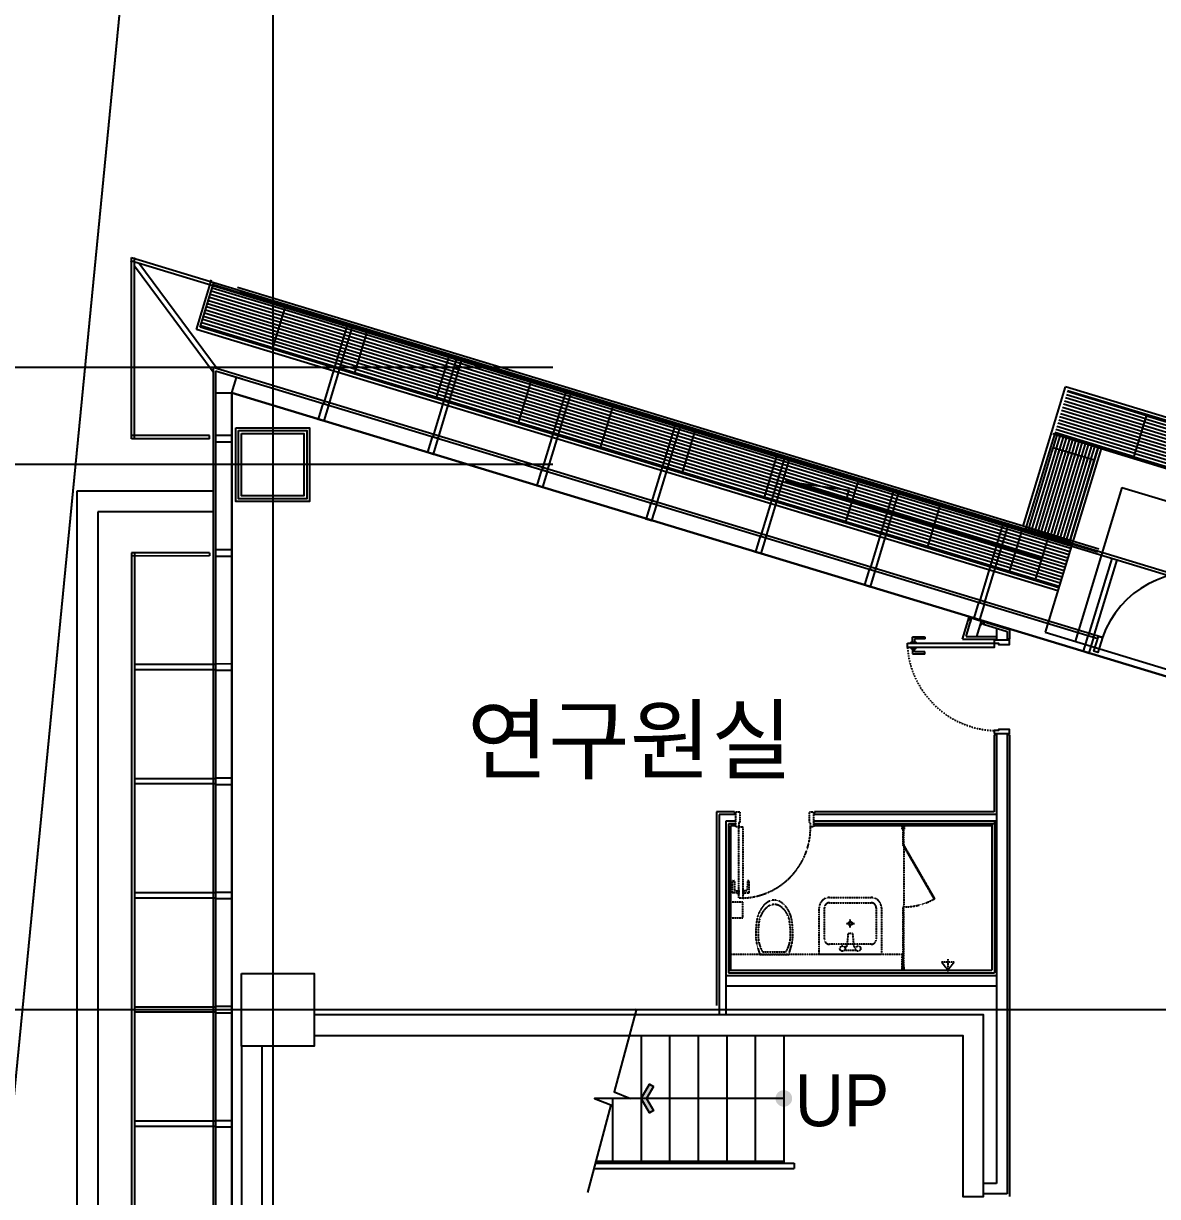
# Model space of a CAD drawing. Header units: metres. Extents: x 630750 to 860239, y 578133 to 726633.
# Drawn here: x 677103 to 688030, y 657510 to 668810 of the extents above; entities that cross this region are included whole.
import ezdxf
from ezdxf.enums import TextEntityAlignment as Align

# ---------------------------------------------------------------- set-up
doc = ezdxf.new("R2010")
doc.units = ezdxf.units.M
for name, pattern in [('DASHDOT', [25.4, 12.7, -6.35, 0, -6.35]), ('HID1', [0.375, 0.25, -0.125]), ('업무시설_xr-base$0$CONTINOUS', [0])]:
    doc.linetypes.add(name, pattern=pattern)
doc.layers.add('A-CEN-1', color=1, linetype='Continuous', plot=False)
for name, color, linetype in [('A-CON', 2, 'Continuous'), ('A-DOR', 4, 'Continuous'), ('A-HAT-253', 253, 'Continuous'), ('A-STAIR', 4, 'Continuous'), ('A-SYM1', 7, 'Continuous'), ('A-TXT', 3, 'Continuous'), ('A-TXT-S', 3, 'Continuous'), ('A-WALL-CONC', 2, 'Continuous'), ('A-WIN-GLASS', 4, 'Continuous'), ('A-트랜치', 252, 'Continuous'), ('INT', 117, 'Continuous'), ('KUK-DOOR', 4, 'Continuous'), ('KUK-DOOR-FRAME', 4, 'Continuous'), ('KUK-WALL-DRYWALL', 4, 'Continuous'), ('KUK-WALL-FIN 1', 30, 'Continuous'), ('KUK-WINDOW', 4, 'Continuous'), ('mk', 4, 'Continuous'), ('외장그레이팅', 4, 'Continuous'), ('프레임', 5, 'Continuous')]:
    doc.layers.add(name, color=color, linetype=linetype)
doc.layers.add('sol-land', color=8, linetype='Continuous', lineweight=25)
doc.styles.add('TEXT(돋음)', font='')
doc.styles.add('돋움', font='')
doc.styles.get('TEXT(돋음)').set_extended_font_data('Dotum')
doc.styles.get('돋움').set_extended_font_data('Dotum')

# ---------------------------------------------------------------- blocks, each defined once
blk = doc.blocks.new('A$C78790056')
at = {"layer": 'A-WIN-GLASS'}
blk.add_lwpolyline([(115, 191), (58, 209), (13, 60), (70, 42)], close=True, dxfattribs=at)
blk = doc.blocks.new('A$C25FE327F')
at = {"layer": 'A-트랜치', "color": 253}
for p, q in [((630870, 578767, 0), (630750, 578372, 0)), ((631632, 578437, 0), (630842, 578676, 0)), ((631641, 578467, 0), (630851, 578707, 0)), ((631650, 578497, 0), (630861, 578737, 0)), ((631659, 578528, 0), (630870, 578767, 0)), ((631604, 578345, 0), (630815, 578585, 0)), ((631613, 578376, 0), (630824, 578615, 0)), ((631622, 578406, 0), (630833, 578646, 0)), ((631567, 578224, 0), (630778, 578463, 0)), ((631576, 578254, 0), (630787, 578494, 0)), ((631586, 578285, 0), (630796, 578524, 0)), ((631595, 578315, 0), (630805, 578555, 0)), ((631659, 578528, 0), (631539, 578133, 0)), ((631539, 578133, 0), (630750, 578372, 0)), ((631549, 578163, 0), (630759, 578403, 0)), ((631558, 578194, 0), (630768, 578433, 0))]:
    blk.add_line(p, q, dxfattribs=at)
blk = doc.blocks.new('DOOR 01')
blk.add_lwpolyline([(-63, 1050, 0.387448), (-960, 150, 6.323281)], format="xyb")
for points in [[(-86, 150), (-86, 1050), (-40, 1050), (-40, 150)], [(-960, 150), (-960, 0), (-1000, 0), (-1000, 150)], [(0, 150), (0, 0), (-40, 0), (-40, 150)]]:
    blk.add_lwpolyline(points, close=True)

msp = doc.modelspace()

# ---------------------------------------------------------------- hatches: boundary and pattern name
at = {"layer": 'A-SYM1'}
msp.add_hatch(color=7, dxfattribs=at).paths.add_polyline_path([(683133.7, 658592.9), (683172.2, 658570.7), (683105.5, 658455.2), (683172.2, 658339.8), (683133.7, 658317.5), (683054.2, 658455.2)])
h = msp.add_hatch(color=256, dxfattribs=at)
edge = h.paths.add_edge_path()
edge.add_arc((684429.2, 658455.2), 80, 180, 360)
edge.add_arc((684429.2, 658455.2), 80, 360, 540)
at = {"layer": 'A-트랜치'}
h = msp.add_hatch(dxfattribs=at)
h.set_pattern_fill('ANSI31', color=253, scale=10, angle=118.12, style=0)
h.set_pattern_definition([(163.1199986, (409146.76, -420225.378), (-9.2191906, -30.382051), [])])
h.paths.add_polyline_path([(678934.4, 666304.4), (678806.7, 665883.4), (679501.9, 665672.4), (679629.7, 666093.4)])
h = msp.add_hatch(dxfattribs=at)
h.set_pattern_fill('ANSI31', color=253, scale=10, angle=118.12, style=0)
h.set_pattern_definition([(163.1199986, (409936.214, -420464.93), (-9.2191906, -30.382051), [])])
h.paths.add_polyline_path([(680419.1, 665853.9), (679629.7, 666093.4), (679501.9, 665672.4), (680291.3, 665432.8)])
h = msp.add_hatch(dxfattribs=at)
h.set_pattern_fill('ANSI31', color=253, scale=10, angle=118.12, style=0)
h.set_pattern_definition([(163.1199986, (410725.67, -420704.485), (-9.2191906, -30.382051), [])])
h.paths.add_polyline_path([(681208.6, 665614.3), (680419.1, 665853.9), (680291.3, 665432.8), (681080.8, 665193.3)])
h = msp.add_hatch(dxfattribs=at)
h.set_pattern_fill('ANSI31', color=253, scale=10, angle=118.12, style=0)
h.set_pattern_definition([(163.1199986, (411515.124, -420944.04), (-9.2191906, -30.382051), [])])
h.paths.add_polyline_path([(681998, 665374.8), (681208.6, 665614.3), (681080.8, 665193.3), (681870.3, 664953.7)])
h = msp.add_hatch(dxfattribs=at)
h.set_pattern_fill('ANSI31', color=253, scale=10, angle=118.12, style=0)
h.set_pattern_definition([(163.1199986, (412304.578, -421183.593), (-9.2191906, -30.382051), [])])
h.paths.add_polyline_path([(682787.5, 665135.2), (681998, 665374.8), (681870.3, 664953.7), (682659.7, 664714.2)])
h = msp.add_hatch(dxfattribs=at)
h.set_pattern_fill('ANSI31', color=253, scale=10, angle=118.12, style=0)
h.set_pattern_definition([(163.1199986, (413094.033, -421423.146), (-9.2191906, -30.382051), [])])
h.paths.add_polyline_path([(683576.9, 664895.7), (682787.5, 665135.2), (682659.7, 664714.2), (683449.2, 664474.6)])
h = msp.add_hatch(dxfattribs=at)
h.set_pattern_fill('ANSI31', color=253, scale=10, angle=118.12, style=0)
h.set_pattern_definition([(163.1199986, (418232.512, -421516.76), (-9.2191906, -30.382051), [])])
h.paths.add_polyline_path([(688715.4, 664802.1), (687926, 665041.6), (687798.2, 664620.6), (688587.6, 664381)])
h = msp.add_hatch(dxfattribs=at)
h.set_pattern_fill('ANSI31', color=253, scale=10, angle=118.12, style=0)
h.set_pattern_definition([(163.1199986, (413883.488, -421662.7), (-9.2191906, -30.382051), [])])
h.paths.add_polyline_path([(684366.4, 664656.1), (683576.9, 664895.7), (683449.2, 664474.6), (684238.6, 664235.1)])
h = msp.add_hatch(dxfattribs=at)
h.set_pattern_fill('ANSI31', color=253, scale=10, angle=118.12, style=0)
h.set_pattern_definition([(163.1199986, (414672.943, -421902.254), (-9.2191906, -30.382051), [])])
h.paths.add_polyline_path([(685155.8, 664416.6), (684366.4, 664656.1), (684238.6, 664235.1), (685028.1, 663995.5)])
h = msp.add_hatch(dxfattribs=at)
h.set_pattern_fill('ANSI31', color=253, scale=10, angle=118.12, style=0)
h.set_pattern_definition([(163.1199986, (415456.915, -422140.144), (-9.2191906, -30.382051), [])])
h.paths.add_polyline_path([(685939.8, 664178.7), (685150.4, 664418.2), (685022.6, 663997.2), (685812.1, 663757.6)])
h = msp.add_hatch(dxfattribs=at)
h.set_pattern_fill('ANSI31', color=253, scale=10, angle=118.12, style=0)
h.set_pattern_definition([(163.1199986, (416246.37, -422379.698), (-9.2191906, -30.382051), [])])
h.paths.add_polyline_path([(686729.3, 663939.1), (685939.8, 664178.7), (685812.1, 663757.6), (686601.5, 663518.1)])
h = msp.add_hatch(dxfattribs=at)
h.set_pattern_fill('ANSI31', color=253, scale=10, angle=118.12, style=0)
h.set_pattern_definition([(163.1199986, (417035.824, -422619.25), (-9.2191906, -30.382051), [])])
h.paths.add_polyline_path([(687078.1, 663373.5), (687205.8, 663794.5), (686729.3, 663939.1), (686601.5, 663518.1)])

# ---------------------------------------------------------------- linework, layer by layer
msp.add_line((684429.2, 658455.2, 0), (682953, 658455.2, 0))
at = {"layer": 'A-CEN-1', "linetype": 'Continuous'}
for p, q in [((679504.4, 706258.8, 0), (679504.4, 627125.8, 0)), ((682204.4, 665495.2, 0), (657202.6, 665495.2, 0)), ((682204.4, 664560.2, 0), (657202.6, 664560.2, 0)), ((795684.4, 659310.2, 0), (657202.6, 659310.2, 0))]:
    msp.add_line(p, q, dxfattribs=at)
at = {"layer": 'A-CON', "elevation": 0}
for points in [[(679204.4, 664860.2), (679804.4, 664860.2), (679804.4, 664260.2), (679204.4, 664260.2)], [(679204.4, 659660.2), (679904.4, 659660.2), (679904.4, 658960.2), (679204.4, 658960.2)]]:
    msp.add_lwpolyline(points, close=True, dxfattribs=at)
at = {"layer": 'A-HAT-253'}
for p, q in [((679110.4, 626833.6, 0), (679110.4, 665252, 0)), ((679110.4, 665252, 0), (696554.4, 659958.7, 0)), ((687485.3, 664715.5, 0), (686948.1, 662945.2, 0)), ((687485.3, 664715.5, 0), (690691, 663742.8, 0)), ((687685.2, 664341.3, 0), (687235.2, 662858.1, 0)), ((687685.2, 664341.3, 0), (690603.8, 663455.7, 0))]:
    msp.add_line(p, q, dxfattribs=at)
at = {"layer": 'A-STAIR'}
for p, q in [((683054.2, 659060.2, 0), (683054.2, 657850.2, 0)), ((683329.2, 659060.2, 0), (683329.2, 657850.2, 0)), ((683604.2, 659060.2, 0), (683604.2, 657850.2, 0)), ((683879.2, 659060.2, 0), (683879.2, 657850.2, 0)), ((684154.2, 659060.2, 0), (684154.2, 657850.2, 0)), ((684429.2, 659060.2, 0), (684429.2, 657830.2, 0)), ((682779.2, 658455.2, 0), (682779.2, 657850.2, 0)), ((682598.4, 657780.2, 0), (684529.2, 657780.2, 0)), ((682611.8, 657830.2, 0), (684529.2, 657830.2, 0)), ((682617.1, 657850.2, 0), (684429.2, 657850.2, 0)), ((684529.2, 657830.2, 0), (684529.2, 657780.2, 0))]:
    msp.add_line(p, q, dxfattribs=at)
at = {"layer": 'A-SYM1', "color": 7, "elevation": 0}
msp.add_lwpolyline([(683010.3, 659317.6), (682796.1, 658518.2), (682953.1, 658455.2), (682605.4, 658455.2), (682762.3, 658392.2), (682536.1, 657547.9)], dxfattribs=at)
msp.add_lwpolyline([(683172.2, 658570.7), (683105.5, 658455.2), (683172.2, 658339.8), (683133.7, 658317.5), (683054.2, 658455.2), (683133.7, 658592.9)], close=True, dxfattribs=at)
at = {"layer": 'A-WALL-CONC'}
for p, q in [((677618.4, 664304.6, 0), (677618.3, 652104.6, 0)), ((678930.4, 664304.6, 0), (677618.4, 664304.6, 0)), ((677818.4, 664104.6, 0), (677818.4, 652304.6, 0)), ((678930.4, 664104.6, 0), (677818.4, 664104.6, 0))]:
    msp.add_line(p, q, dxfattribs=at)
at = {"layer": 'A-WALL-CONC', "elevation": 0}
for points in [[(679904.2, 659060.2), (686154.4, 659060.2), (686154.4, 657510.2), (686354.4, 657510.2), (686354.4, 659260.2), (679904.2, 659260.2)], [(679204.4, 658960.2), (679204.4, 656210.2), (686354.4, 656210.2), (686354.4, 656510.2), (686154.4, 656510.2), (686154.4, 656410.2), (679404.4, 656410.2), (679404.4, 658960.2)]]:
    msp.add_lwpolyline(points, dxfattribs=at)
at = {"layer": 'A-WIN-GLASS'}
for p, q in [((678930.4, 665494.7, 0), (678930.4, 626700.1, 0)), ((687498.4, 662894.8, 0), (678930.4, 665494.7, 0)), ((678954.4, 665462.3, 0), (678954.4, 626717.9, 0)), ((679212.5, 665384, 0), (678954.4, 665462.3, 0)), ((678954.4, 665462.3, 0), (678954.4, 665192.6, 0)), ((687453.1, 662883.5, 0), (678954.4, 665462.3, 0)), ((679110.4, 665252, 0), (679155.7, 665401.2, 0)), ((678954.4, 665252, 0), (679110.4, 665252, 0)), ((686948.1, 662945.2, 0), (690153.8, 661972.5, 0))]:
    msp.add_line(p, q, dxfattribs=at)
at = {"layer": 'A-WIN-GLASS', "color": 9}
for p, q in [((679110.4, 665252, 0), (679110.4, 626866.2, 0)), ((696554.4, 659958.7, 0), (679110.4, 665252, 0))]:
    msp.add_line(p, q, dxfattribs=at)
at = {"layer": 'A-트랜치', "color": 253}
for p, q in [((678769.3, 665863.4, 0), (678914.5, 666341.8, 0)), ((678806.7, 665883.4, 0), (678934.4, 666304.4, 0)), ((687464.5, 663747.4, 0), (679164.4, 666266, 0)), ((687455.8, 663718.7, 0), (679184.4, 666228.5, 0)), ((679501.9, 665672.4, 0), (679629.7, 666093.4, 0)), ((687069.3, 663344.8, 0), (678769.3, 665863.4, 0)), ((687078.1, 663373.5, 0), (678806.7, 665883.4, 0)), ((680291.3, 665432.8, 0), (680419.1, 665853.9, 0)), ((681080.8, 665193.3, 0), (681208.6, 665614.3, 0)), ((681870.3, 664953.7, 0), (681998, 665374.8, 0)), ((686736.1, 663968.4, 0), (687143.3, 665310.4, 0)), ((691342.4, 664036.3, 0), (687143.3, 665310.4, 0)), ((687913.9, 665001.8, 0), (687151.2, 665233.2, 0)), ((687923.1, 665032.1, 0), (687160.4, 665263.6, 0)), ((691333.7, 664007.5, 0), (687163.3, 665273, 0)), ((682659.7, 664714.2, 0), (682787.5, 665135.2, 0)), ((687886.2, 664910.6, 0), (687123.5, 665142, 0)), ((687895.4, 664941, 0), (687132.8, 665172.4, 0)), ((687904.6, 664971.4, 0), (687142, 665202.8, 0)), ((687849.3, 664789.1, 0), (687086.7, 665020.5, 0)), ((687858.5, 664819.5, 0), (687095.9, 665050.9, 0)), ((687867.8, 664849.8, 0), (687105.1, 665081.3, 0)), ((687877, 664880.2, 0), (687114.3, 665111.7, 0)), ((687798.2, 664620.6, 0), (687926, 665041.6, 0)), ((683449.2, 664474.6, 0), (683576.9, 664895.7, 0)), ((687812.5, 664667.6, 0), (687049.8, 664899, 0)), ((687821.7, 664697.9, 0), (687059, 664929.4, 0)), ((687830.9, 664728.3, 0), (687068.2, 664959.7, 0)), ((687840.1, 664758.7, 0), (687077.5, 664990.1, 0)), ((687014, 664687.1, 0), (687061.6, 664844.1, 0)), ((687469.5, 664720.3, 0), (687019.7, 664856.8, 0)), ((691206, 663586.5, 0), (687035.5, 664852, 0)), ((687803.2, 664637.2, 0), (687040.6, 664868.6, 0)), ((687044.4, 664677.9, 0), (687092, 664834.9, 0)), ((687074.8, 664668.7, 0), (687122.4, 664825.6, 0)), ((687105.1, 664659.5, 0), (687152.8, 664816.4, 0)), ((687135.5, 664650.3, 0), (687183.1, 664807.2, 0)), ((687165.9, 664641, 0), (687213.5, 664798, 0)), ((687196.3, 664631.8, 0), (687243.9, 664788.8, 0)), ((687226.7, 664622.6, 0), (687274.3, 664779.5, 0)), ((687257, 664613.4, 0), (687304.7, 664770.3, 0)), ((687287.4, 664604.2, 0), (687335, 664761.1, 0)), ((687317.8, 664594.9, 0), (687365.4, 664751.9, 0)), ((687348.2, 664585.7, 0), (687395.8, 664742.7, 0)), ((687378.6, 664576.5, 0), (687426.2, 664733.4, 0)), ((687409, 664567.3, 0), (687456.6, 664724.2, 0)), ((684238.6, 664235.1, 0), (684366.4, 664656.1, 0)), ((685022.6, 663997.2, 0), (685150.4, 664418.2, 0)), ((685812.1, 663757.6, 0), (685939.8, 664178.7, 0)), ((686601.5, 663518.1, 0), (686729.3, 663939.1, 0)), ((686851.5, 663442.2, 0), (686979.2, 663863.3, 0))]:
    msp.add_line(p, q, dxfattribs=at)
at = {"layer": 'A-트랜치'}
for p, q in [((687035.5, 664852, 0), (686759, 663940.6, 0)), ((687456.6, 664724.2, 0), (687177.1, 663803.2, 0))]:
    msp.add_line(p, q, dxfattribs=at)
at = {"layer": 'INT', "linetype": 'HID1', "ltscale": 3}
for p, q in [((685584.4, 660900.3), (685584.4, 660300.3)), ((685574.4, 660300.3), (685584.4, 660300.3)), ((685069.4, 660100.4), (685069.4, 660180.2)), ((685029.4, 660140.2), (685109.4, 660140.2)), ((685048.2, 660046.4), (685036.2, 659917.6)), ((685048.2, 660046.4), (685090.8, 660046.4)), ((685090.8, 660046.4), (685102.8, 659917.6)), ((684477.2, 659840.3), (684504.6, 659933.3)), ((684197.7, 659840.1), (684477.2, 659840.3)), ((685014.2, 659883.3), (685124.8, 659883.3)), ((685036.2, 659917.6), (685015, 659913.1)), ((685102.8, 659917.6), (685124.1, 659913.1)), ((686009.4, 659796.7), (686009.4, 659668.9))]:
    msp.add_line(p, q, dxfattribs=at)
for points in [[(683965.4, 661070.2), (683965.4, 661215.2), (684005.4, 661215.2), (684005.4, 661112.2), (683995.4, 661112.2), (683995.4, 661070.2), (683965.4, 661070.2)], [(684685.4, 661070.2), (684685.4, 661112.2), (684675.4, 661112.2), (684675.4, 661215.2), (684715.4, 661215.2), (684715.4, 661070.2), (684685.4, 661070.2)], [(685569.4, 661050.2), (685569.4, 661080.2), (685589.4, 661080.2), (685589.4, 661050.2), (685584.4, 661050.2), (685584.4, 661075.2), (685574.4, 661075.2), (685574.4, 661050.2), (685569.4, 661050.2)], [(684170.3, 659933.1), (684197.7, 659840.1)], [(683915.4, 659840.2), (683915.4, 659690.2), (685569.4, 659690.2), (685569.4, 659840.2), (683915.4, 659840.2)], [(684225.7, 659867.5), (684449.1, 659867.5)]]:
    msp.add_lwpolyline(points, dxfattribs=at)
for points in [[(683995.4, 660385.2), (683995.4, 661070.2), (684035.4, 661070.2), (684035.4, 660385.2)], [(685574.4, 660900.3), (685584.4, 660900.3), (685584.4, 661075.2), (685574.4, 661075.2)], [(685875.7, 660375.7), (685884.4, 660380.7), (685584.4, 660900.3), (685575.7, 660895.3)], [(683915.4, 660345.3), (683915.4, 660195.3), (684035.4, 660195.3), (684035.4, 660345.3)], [(685574.4, 659695.2), (685584.4, 659695.2), (685584.4, 660300.3), (685574.4, 660300.3)], [(686009.4, 659690.2), (686071.4, 659769.1), (685947.4, 659769.1)]]:
    msp.add_lwpolyline(points, close=True, dxfattribs=at)
at = {"layer": 'INT', "linetype": 'HID1', "ltscale": 3, "elevation": -9848.1}
for points in [[(683995.4, 660422.7), (683985.4, 660422.7), (683985.4, 660435.2), (683937.4, 660435.2, -0.4660446), (683934.4, 660438.8), (683934.4, 660550.7, -0.4142136), (683936.4, 660552.7), (683950.4, 660552.7, -0.4142136), (683952.4, 660550.7), (683954.4, 660458.2, 0.4270096), (683957.7, 660455.2), (683985.4, 660455.2), (683985.4, 660467.7), (683995.4, 660467.7), (683995.4, 660422.7), (683985.4, 660422.7), (683985.4, 660455.2)], [(684035.4, 660422.7), (684045.4, 660422.7), (684045.4, 660435.2), (684093.4, 660435.2, 0.4660446), (684096.4, 660438.8), (684096.4, 660550.7, 0.4142136), (684094.4, 660552.7), (684080.4, 660552.7, 0.4142136), (684078.4, 660550.7), (684076.4, 660458.2, -0.4270096), (684073.1, 660455.2), (684045.4, 660455.2), (684045.4, 660467.7), (684035.4, 660467.7), (684035.4, 660422.7), (684045.4, 660422.7), (684045.4, 660455.2)]]:
    msp.add_lwpolyline(points, format="xyb", dxfattribs=at)
at = {"layer": 'INT', "linetype": 'HID1', "ltscale": 3}
msp.add_lwpolyline([(685369.4, 659840.2), (684769.4, 659840.2), (684769.4, 660290.2, -0.4142136), (684869.4, 660390.2), (685269.4, 660390.2, -0.4142136), (685369.4, 660290.2), (685369.4, 659840.2)], format="xyb", dxfattribs=at)
msp.add_lwpolyline([(684869.4, 660340.2), (685269.4, 660340.2, -0.4142136), (685319.4, 660290.2), (685319.4, 659990.2, -0.4142136), (685269.4, 659940.2), (684869.4, 659940.2, -0.4142136), (684819.4, 659990.2), (684819.4, 660290.2, -0.4142136)], format="xyb", close=True, dxfattribs=at)
for centre, radius in [((685069.4, 660140.2), 18.8), ((684994.5, 659898.7), 25), ((685144.5, 659898.7), 25)]:
    msp.add_circle(centre, radius, dxfattribs=at)
for centre, radius, start, end in [((684008.9, 661061.3), 676.6, 272.24564, 0.75797), ((685589.4, 660881.6), 581.4, 269.50721, 300.49278), ((684471, 660117.1), 307.9, 147.27756, 165.09626), ((684390.9, 660168.6), 212.8, 122.8078, 147.27756), ((684378.6, 660153.8), 181.4, 122.17079, 146.63494), ((684340.6, 660246.7), 119.8, 91.50012, 122.8078), ((684338.5, 660217.6), 106, 90.58942, 122.17079), ((684334.3, 660246.7), 119.8, 57.19226, 88.49992), ((684336.3, 660217.6), 106, 57.82925, 89.41062), ((684296.2, 660153.8), 181.4, 33.36511, 57.82925), ((684283.9, 660168.6), 212.8, 32.72248, 57.19226), ((684203.9, 660117.1), 307.9, 14.90379, 32.72248), ((685062.6, 660033.6), 904, 169.62826, 180.01135), ((685012.2, 660034.6), 831.2, 169.9487, 180.01265), ((684442.3, 660111.9), 257.6, 146.63494, 164.74308), ((684232.6, 660111.9), 257.6, 15.25697, 33.36511), ((683662.7, 660034.6), 831.2, 359.9874, 10.05134), ((683612.2, 660033.6), 904, 359.98869, 10.37178), ((684597.7, 660033.4), 439.1, 180.00003, 193.20478), ((684543, 660034.4), 362, 180.00003, 195.25697), ((684442.3, 660007), 257.6, 195.25697, 212.78213), ((684232.6, 660007), 257.6, 327.2179, 344.74308), ((684131.9, 660034.4), 362, 344.74308, 0.00003), ((684077.1, 660033.6), 439.1, 346.79527, 0.00003)]:
    msp.add_arc(centre, radius, start, end, dxfattribs=at)
at = {"layer": 'KUK-DOOR', "color": 251, "elevation": -9848.1}
for points in [[(685656.9, 662839.3), (685656.9, 662849.3), (685669.4, 662849.3), (685669.4, 662897.3, -0.4660446), (685673, 662900.3), (685784.9, 662900.3, -0.4142136), (685786.9, 662898.3), (685786.9, 662884.2, -0.4142136), (685784.9, 662882.2), (685692.4, 662880.3, 0.4270096), (685689.4, 662877), (685689.4, 662849.3), (685701.9, 662849.3), (685701.9, 662839.3), (685656.9, 662839.3), (685656.9, 662849.3), (685689.4, 662849.3)], [(685656.9, 662799.3), (685656.9, 662789.3), (685669.4, 662789.3), (685669.4, 662741.3, 0.4660446), (685673, 662738.3), (685784.9, 662738.3, 0.4142136), (685786.9, 662740.3), (685786.9, 662754.3, 0.4142136), (685784.9, 662756.3), (685692.4, 662758.3, -0.4270096), (685689.4, 662761.5), (685689.4, 662789.3), (685701.9, 662789.3), (685701.9, 662799.3), (685656.9, 662799.3), (685656.9, 662789.3), (685689.4, 662789.3)]]:
    msp.add_lwpolyline(points, format="xyb", dxfattribs=at)
at = {"layer": 'KUK-DOOR'}
msp.add_lwpolyline([(685619.4, 662839.3), (686454.4, 662839.3), (686454.4, 662799.3), (685619.4, 662799.3)], close=True, dxfattribs=at)
at = {"layer": 'KUK-DOOR', "color": 1, "linetype": 'DASHDOT'}
msp.add_arc((686486.3, 662868.3), 869.6, 184.55217, 267.90051, dxfattribs=at)
at = {"layer": 'KUK-DOOR-FRAME'}
for points in [[(686454.4, 662839.3), (686496.4, 662839.3), (686496.4, 662829.3), (686604.4, 662829.3), (686604.4, 662869.3), (686454.4, 662869.3), (686454.4, 662839.3)], [(686454.4, 661969.3), (686604.4, 661969.3), (686604.4, 662009.3), (686496.4, 662009.3), (686496.4, 661999.3), (686454.4, 661999.3), (686454.4, 661969.3)]]:
    msp.add_lwpolyline(points, dxfattribs=at)
at = {"layer": 'KUK-WALL-DRYWALL'}
for p, q in [((686184.6, 662904.3), (686238.5, 663082.1)), ((686289.1, 662904.3), (686334.2, 663053.1)), ((686351.3, 663023.4), (686579.4, 662954.2)), ((686479.4, 662984.5), (686479.4, 662869.3)), ((686184.6, 662904.3), (686479.4, 662904.3)), ((686579.4, 662954.2), (686579.4, 662869.3)), ((686479.4, 661969.3), (686479.4, 657635.2)), ((686579.4, 661969.3), (686579.4, 657535.2)), ((683965.4, 661190.2), (683805.4, 661190.2)), ((683805.4, 661190.2), (683805.4, 659260.2)), ((686479.4, 661190.2), (684715.4, 661190.2)), ((683965.4, 661125.2), (683870.4, 661125.2)), ((683870.4, 661125.2), (683870.4, 659260.2)), ((686479.4, 661125.2), (684715.4, 661125.2)), ((683870.4, 659640.2), (686479.4, 659640.2)), ((683870.4, 659540.2), (686479.4, 659540.2)), ((686479.4, 657635.2), (686356.5, 657635.2)), ((686479.4, 657635.2), (686356.5, 657635.2)), ((686579.4, 657535.2), (686356.5, 657535.2)), ((686579.4, 657535.2), (686356.5, 657535.2))]:
    msp.add_line(p, q, dxfattribs=at)
at = {"layer": 'KUK-WALL-DRYWALL', "color": 251}
for p, q in [((683965.4, 661100.2), (683895.4, 661100.2)), ((683895.4, 661100.2), (683895.4, 659665.2)), ((686459.4, 661100.2), (684715.4, 661100.2)), ((686459.4, 661120.2), (686459.4, 659665.2)), ((683895.4, 659665.2), (686459.4, 659665.2)), ((686353.9, 659665.2), (686459.4, 659665.2))]:
    msp.add_line(p, q, dxfattribs=at)
at = {"layer": 'KUK-WALL-DRYWALL'}
msp.add_lwpolyline([(679174.4, 664890.2), (679834.4, 664890.2), (679834.4, 664230.2), (679174.4, 664230.2)], close=True, dxfattribs=at)
at = {"layer": 'KUK-WALL-FIN 1'}
for p, q in [((686150.8, 662879.3), (686215, 663090.9)), ((686358.6, 663047.3), (686604.4, 662972.7)), ((686604.4, 662972.7), (686604.4, 662879.3)), ((686150.8, 662879.3), (686454.4, 662879.3)), ((686454.4, 661959.3), (686454.4, 661215.2)), ((686604.4, 661959.3), (686604.4, 657510.2)), ((683955.4, 661215.2), (683780.4, 661215.2)), ((683780.4, 661215.2), (683780.4, 659350.2)), ((686454.4, 661215.2), (684725.4, 661215.2)), ((683965.4, 661080.2), (683915.4, 661080.2)), ((683915.4, 661080.2), (683915.4, 659690.2)), ((686434.4, 661080.2), (684715.4, 661080.2))]:
    msp.add_line(p, q, dxfattribs=at)
at = {"layer": 'KUK-WALL-FIN 1', "linetype": '업무시설_xr-base$0$CONTINOUS'}
for p in [(686434.4, 661100.2), (683895.4, 659690.2)]:
    msp.add_line(p, (686434.4, 659690.2), dxfattribs=at)
at = {"layer": 'KUK-WALL-FIN 1'}
msp.add_lwpolyline([(679149.4, 664915.2), (679859.4, 664915.2), (679859.4, 664205.2), (679149.4, 664205.2)], close=True, dxfattribs=at)
at = {"layer": 'KUK-WALL-FIN 1', "color": 6, "linetype": '업무시설_xr-base$0$CONTINOUS'}
for points in [[(683101.7, 664040.8), (683159.2, 664023.4), (683157.7, 664018.6), (683100.3, 664036)], [(686317, 663065.2), (686259.6, 663082.6), (686258.1, 663077.8), (686315.5, 663060.4)]]:
    msp.add_lwpolyline(points, close=True, dxfattribs=at)
at = {"layer": 'KUK-WALL-FIN 1', "color": 3, "linetype": '업무시설_xr-base$0$CONTINOUS'}
msp.add_lwpolyline([(686215, 663090.9), (686282, 663070.6), (686282, 663070.6), (686291.6, 663067.7), (686291.6, 663067.7), (686358.6, 663047.3), (686351.3, 663023.4), (686328.9, 663030.2), (686321.7, 663006.3), (686320.1, 663006.7), (686327.9, 663032.2), (686350.3, 663025.4), (686356.6, 663046.3), (686292.7, 663065.7), (686292.7, 663065.7), (686280, 663069.5), (686280, 663069.5), (686216.1, 663088.9), (686209.8, 663068), (686232.2, 663061.2), (686224.5, 663035.8), (686222.9, 663036.2), (686230.2, 663060.2), (686207.8, 663067), (686215, 663090.9)], dxfattribs=at)
at = {"layer": 'KUK-WALL-FIN 1'}
for points in [[(686454.4, 662879.3), (686464.4, 662879.3), (686464.4, 662869.3), (686454.4, 662869.3)], [(686604.4, 662879.3), (686594.4, 662879.3), (686594.4, 662869.3), (686604.4, 662869.3)], [(686454.4, 661959.3), (686464.4, 661959.3), (686464.4, 661969.3), (686454.4, 661969.3)], [(686604.4, 661959.3), (686594.4, 661959.3), (686594.4, 661969.3), (686604.4, 661969.3)], [(683955.4, 661215.2), (683955.4, 661205.2), (683965.4, 661205.2), (683965.4, 661215.2)], [(684725.4, 661215.2), (684725.4, 661205.2), (684715.4, 661205.2), (684715.4, 661215.2)]]:
    msp.add_lwpolyline(points, dxfattribs=at)
at = {"layer": 'KUK-WINDOW', "linetype": '업무시설_xr-base$0$CONTINOUS'}
msp.add_lwpolyline([(685569.4, 659720.2), (685569.4, 659690.2), (685589.4, 659690.2), (685589.4, 659720.2), (685584.4, 659720.2), (685584.4, 659695.2), (685574.4, 659695.2), (685574.4, 659720.2), (685569.4, 659720.2)], dxfattribs=at)
at = {"layer": 'mk', "elevation": 0}
msp.add_lwpolyline([(686915.4, 663652.7), (684444.2, 664402.6), (685056.7, 664315.1), (685029.3, 664225)], dxfattribs=at)
at = {"layer": 'sol-land', "elevation": 0}
for points in [[(673975.3, 696631.2), (673805.2, 693151.3), (673190.3, 683179.9), (672870, 678203.4), (672451.2, 673246.8), (671978.7, 668285.9), (671502.5, 663346.9), (671004.3, 658404.4), (670500.2, 653442.7), (669929.2, 648501.6), (669219.4, 642567.3), (668619.8, 637635.1), (667985.5, 632692.6), (667258.7, 627789.1), (666532.6, 622854), (672331.5, 621091.5), (673228.8, 627145.1), (673227.9, 627145.4), (673859.5, 631404.3), (676346.9, 651651.6), (678327.4, 671954.7), (679799.7, 692301), (679897.7, 694374.1)], [(672584, 674817.4), (672451.4, 673248), (671978.9, 668287.1), (671502.7, 663348.1), (671004.5, 658405.6), (670500.4, 653443.9), (669929.4, 648502.8), (669219.6, 642568.5), (668620, 637636.3), (667985.7, 632693.8), (667258.9, 627790.3), (666532.8, 622855.2), (672331.7, 621092.7), (673229, 627146.3), (673228.1, 627146.6), (673859.7, 631405.5), (676347.1, 651652.8), (678327.6, 671955.9), (678406.7, 673049.3)]]:
    msp.add_lwpolyline(points, dxfattribs=at)
at = {"layer": '외장그레이팅'}
for p, q in [((678135.7, 666525.9, 0), (695143.6, 661365, 0)), ((678144.4, 664810.5, 0), (678144.4, 666554.6, 0)), ((678144.4, 666554.6, 0), (695152.3, 661393.7, 0)), ((678174.4, 664810.5, 0), (678174.4, 666554.6, 0)), ((678894.4, 664840.5, 0), (678144.4, 664840.5, 0)), ((678894.4, 664810.5, 0), (678144.4, 664810.5, 0)), ((678894.4, 664810.5, 0), (678894.4, 664840.5, 0)), ((678894.4, 663710.5, 0), (678144.4, 663710.2, 0)), ((678144.4, 663710.2, 0), (678144.4, 641710.5, 0)), ((678894.4, 663680.5, 0), (678144.4, 663680.2, 0)), ((678174.4, 663710.2, 0), (678174.4, 641710.5, 0)), ((678894.4, 663710.5, 0), (678894.4, 663680.5, 0))]:
    msp.add_line(p, q, dxfattribs=at)
at = {"layer": '프레임'}
for p, q in [((678970.6, 665482.5, 0), (678214.6, 666501.9, 0)), ((678930.4, 665452.7, 0), (678174.4, 666472.2, 0)), ((680220.5, 665893.3, 0), (679994, 665146.9, 0)), ((680268.3, 665878.7, 0), (680041.8, 665132.3, 0)), ((681273.1, 665573.9, 0), (681046.6, 664827.5, 0)), ((681320.9, 665559.3, 0), (681094.5, 664812.9, 0)), ((682325.7, 665254.4, 0), (682099.2, 664508.1, 0)), ((682373.5, 665239.9, 0), (682147.1, 664493.5, 0)), ((683378.3, 664935, 0), (683151.8, 664188.6, 0)), ((683426.2, 664920.5, 0), (683199.7, 664174.1, 0)), ((684430.9, 664615.6, 0), (684204.4, 663869.2, 0)), ((684478.8, 664601.1, 0), (684252.3, 663854.7, 0)), ((685483.5, 664296.2, 0), (685257, 663549.8, 0)), ((685531.4, 664281.7, 0), (685304.9, 663535.3, 0)), ((686536.1, 663976.8, 0), (686309.6, 663230.4, 0)), ((686584, 663962.3, 0), (686357.5, 663215.9, 0)), ((687588.7, 663657.4, 0), (687362.3, 662911, 0)), ((687636.6, 663642.9, 0), (687410.1, 662896.5, 0)), ((678954.4, 662635.2, 0), (678174.4, 662635.2, 0)), ((678954.4, 662585.2, 0), (678174.4, 662585.2, 0)), ((678954.4, 661535.2, 0), (678174.4, 661535.2, 0)), ((678954.4, 661485.2, 0), (678174.4, 661485.2, 0)), ((678954.4, 660435.2, 0), (678174.4, 660435.2, 0)), ((678954.4, 660385.2, 0), (678174.4, 660385.2, 0)), ((678954.4, 659335.2, 0), (678174.4, 659335.2, 0)), ((678954.4, 659285.2, 0), (678174.4, 659285.2, 0)), ((678954.4, 658235.2, 0), (678174.4, 658235.2, 0)), ((678954.4, 658185.2, 0), (678174.4, 658185.2, 0))]:
    msp.add_line(p, q, dxfattribs=at)

# ---------------------------------------------------------------- block references
at = {"layer": 'A-CON'}
for p in [(679931.1, 664939.5, 0), (680983.7, 664620.1, 0), (682036.3, 664300.7, 0), (683089, 663981.3, 0), (684141.6, 663661.9, 0), (685194.2, 663342.5, 0), (686246.8, 663023.1, 0), (687299.4, 662703.7, 0)]:
    msp.add_blockref('A$C78790056', p, dxfattribs=at)
at = {"layer": 'A-CON', "rotation": 106.8799999978578}
for p in [(679171.1, 664785.3, 0), (679171.1, 663685.3, 0), (679171.1, 662585.3, 0), (679171.1, 661485.3, 0), (679171.1, 660385.3, 0), (679171.1, 659285.3, 0), (679171.1, 658185.3, 0)]:
    msp.add_blockref('A$C78790056', p, dxfattribs=at)
at = {"layer": 'A-DOR', "rotation": 343.1200442224646}
msp.add_blockref('DOOR 01', (688373.5, 662472.5, 0), dxfattribs=at)
at = {"layer": 'A-트랜치', "rotation": 270.000001440743}
msp.add_blockref('A$C25FE327F', (108652.2, 1295472.1, 0), dxfattribs=at)

# ---------------------------------------------------------------- texts
at = {"layer": 'A-TXT', "style": 'TEXT(돋음)'}
msp.add_text('연구원실', height=625, dxfattribs=at).set_placement((682945.1, 661910.3, 0), align=Align.MIDDLE_CENTER)
at = {"layer": 'A-TXT-S', "color": 3, "style": '돋움'}
msp.add_text('UP', height=500, dxfattribs=at).set_placement((684535.7, 658187.5))

doc.saveas('drawing.dxf')
